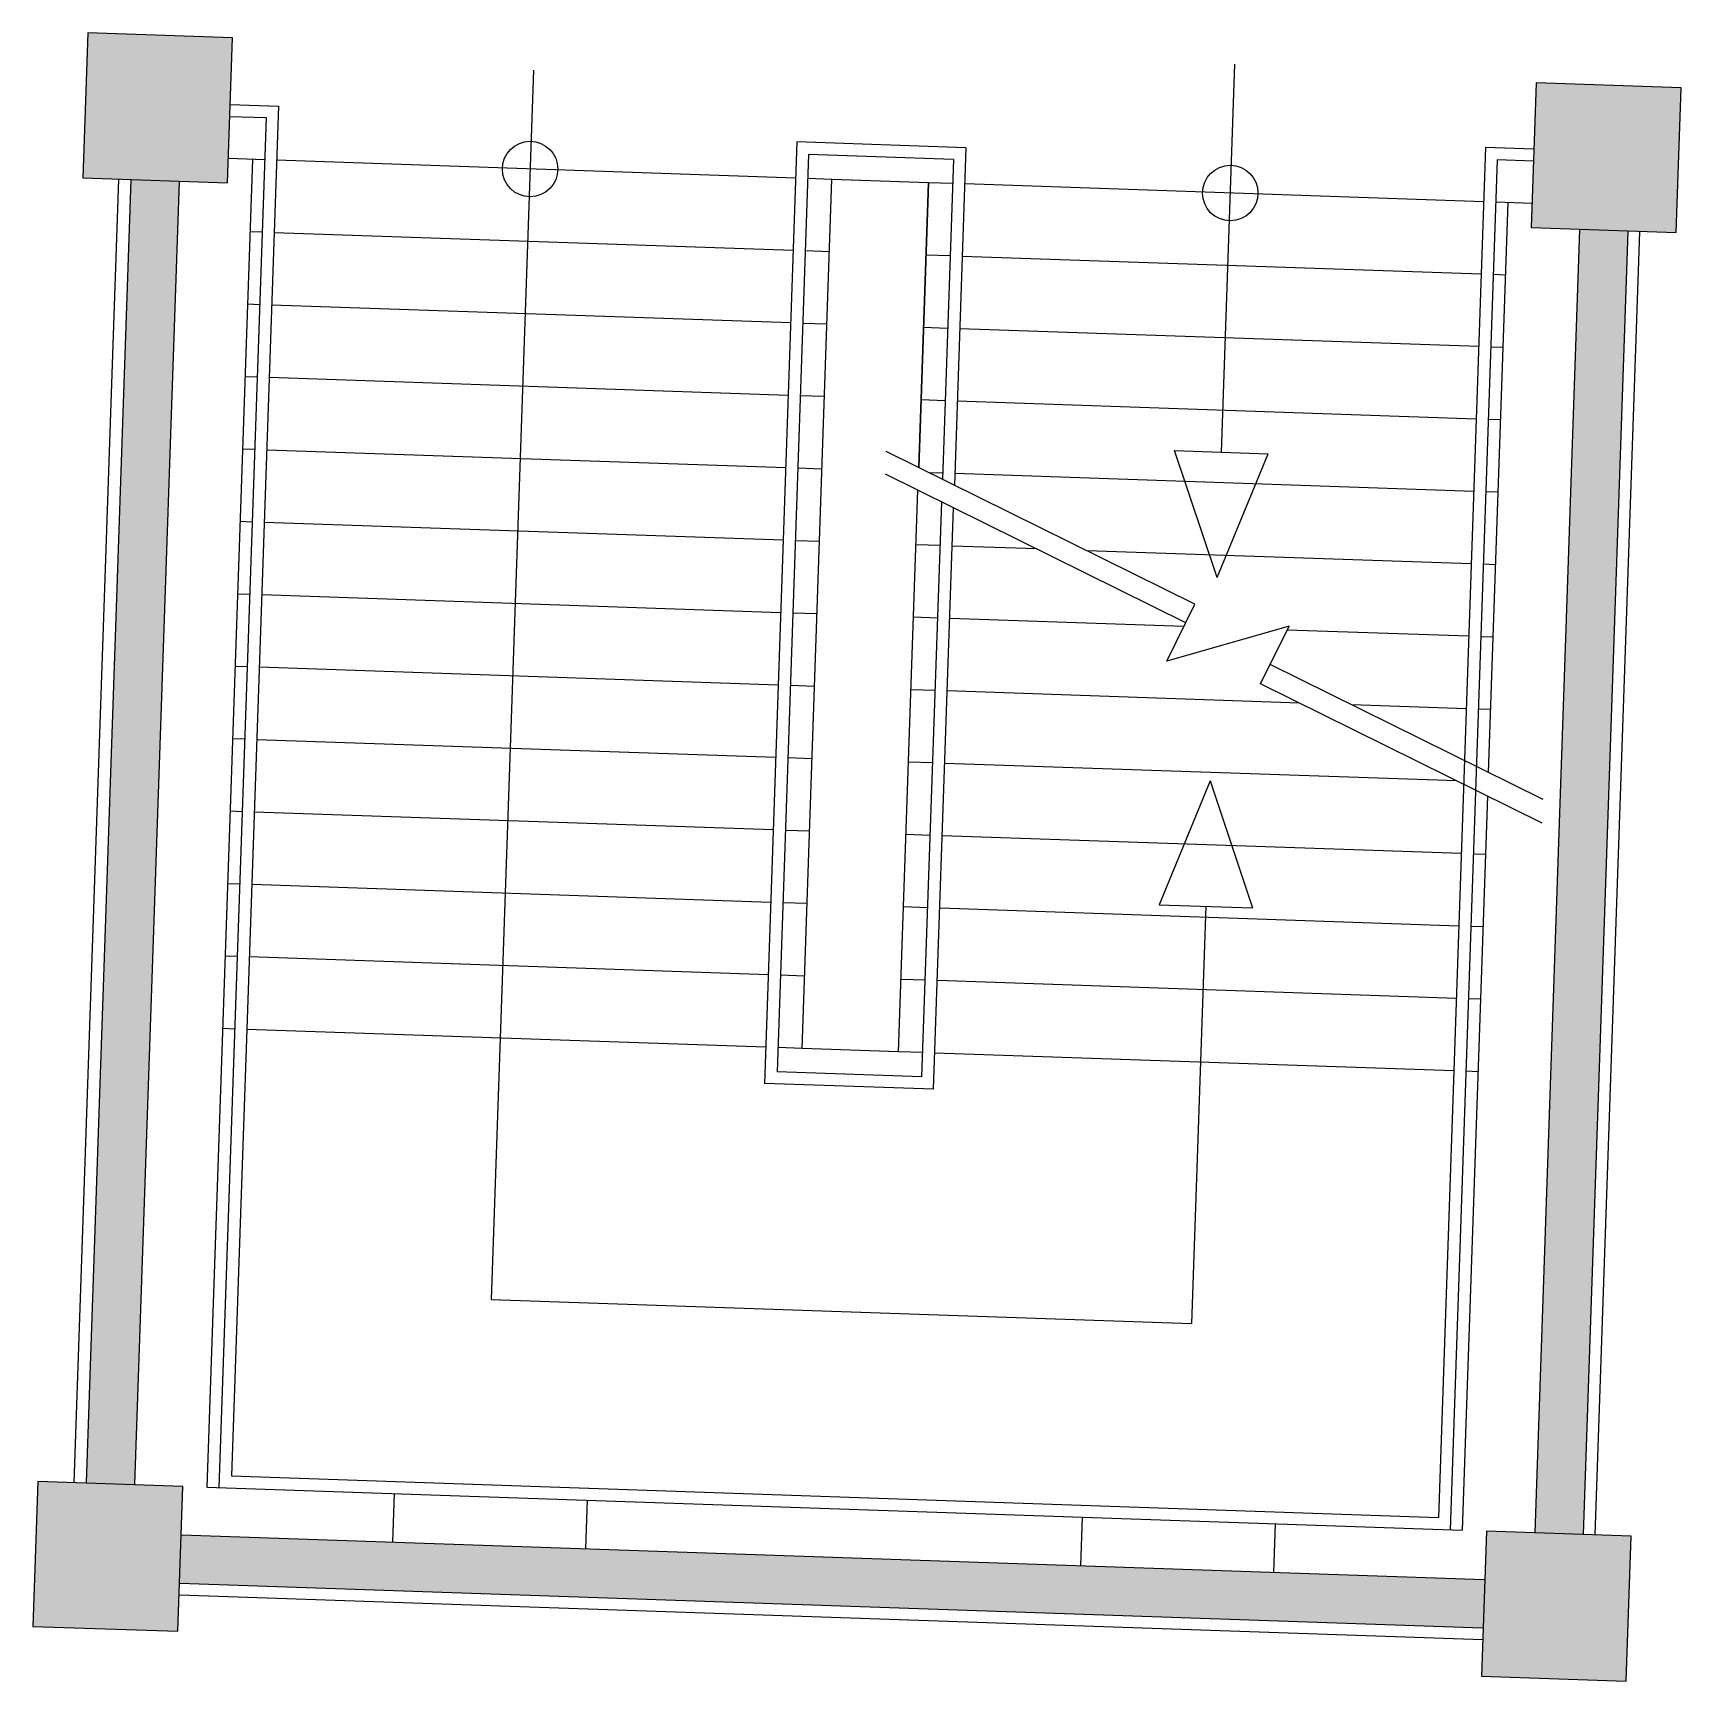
# Model space of a CAD drawing. Extents: x -28 to 149, y -33 to 76.
# Drawn here: x 93.4 to 100.23, y 16.33 to 23.15 of the extents above; entities that cross this region are included whole.
import ezdxf

# ---------------------------------------------------------------- set-up
doc = ezdxf.new("R2010")
doc.units = 0
doc.layers.add('arq-proyección edificios anexos', color=250, linetype='Continuous')

# ---------------------------------------------------------------- blocks, each defined once
blk = doc.blocks.new('Torre Sur')
for points in [[(19.1473, 24.3571), (18.5477, 24.3777), (18.5271, 23.7781), (19.1267, 23.7575)], [(25.1438, 24.1512), (24.5441, 24.1718), (24.5235, 23.5722), (25.1232, 23.5516)], [(18.9414, 18.3607), (18.3417, 18.3813), (18.3211, 17.7816), (18.9208, 17.761)], [(24.9378, 18.1547), (24.3382, 18.1753), (24.3176, 17.5757), (24.9172, 17.5551)]]:
    blk.add_hatch(color=256).paths.add_polyline_path(points)
h = blk.add_hatch(color=256)
h.paths.add_polyline_path([(18.9268, 23.7644), (18.8269, 23.7678), (18.6415, 18.371), (18.7415, 18.3675)])
h.paths.add_polyline_path([(18.8269, 23.7678), (18.7269, 23.7712), (18.5416, 18.3744), (18.6415, 18.371)])
h = blk.add_hatch(color=256)
h.paths.add_polyline_path([(24.5381, 18.1685), (24.638, 18.165), (24.8234, 23.5619), (24.7234, 23.5653)])
h.paths.add_polyline_path([(24.9233, 23.5584), (24.8234, 23.5619), (24.638, 18.165), (24.7379, 18.1616)])
h = blk.add_hatch(color=256)
h.paths.add_polyline_path([(24.3313, 17.9755), (18.9345, 18.1608), (18.9311, 18.0609), (24.3279, 17.8755)])
h.paths.add_polyline_path([(24.3279, 17.8755), (18.9311, 18.0609), (18.9276, 17.9609), (24.3245, 17.7756)])
for p, q in [((18.5477, 24.3777), (18.5271, 23.7781)), ((19.1473, 24.3571), (18.5477, 24.3777)), ((19.1267, 23.7575), (19.1473, 24.3571)), ((20.3934, 24.2232), (20.2187, 19.1352)), ((23.2409, 22.6427), (23.296, 24.2485)), ((24.5441, 24.1718), (24.5235, 23.5722)), ((25.1438, 24.1512), (24.5441, 24.1718)), ((25.1232, 23.5516), (25.1438, 24.1512)), ((19.2861, 24.0272), (19.0913, 18.3559)), ((19.1362, 24.0323), (19.2861, 24.0272)), ((19.1379, 24.0823), (19.3377, 24.0754)), ((19.3377, 24.0754), (19.143, 18.4042)), ((21.4839, 23.9267), (21.35, 20.029)), ((22.1835, 23.9027), (21.4839, 23.9267)), ((22.1835, 23.9027), (22.1355, 22.5058)), ((24.3348, 23.9038), (24.14, 18.2326)), ((24.5347, 23.897), (24.3348, 23.9038)), ((19.2301, 23.854), (19.0413, 18.3577)), ((19.2801, 23.8523), (19.1301, 23.8574)), ((21.4788, 23.7768), (19.33, 23.8506)), ((21.5322, 23.875), (21.4017, 20.0772)), ((22.1318, 23.8544), (21.5322, 23.875)), ((22.1318, 23.8544), (22.0863, 22.5302)), ((24.3831, 23.8521), (24.1883, 18.1809)), ((24.533, 23.847), (24.3831, 23.8521)), ((18.4916, 18.3761), (18.6769, 23.7709)), ((18.5271, 23.7781), (19.1267, 23.7575)), ((18.7269, 23.7692), (18.5417, 18.3765)), ((18.9268, 23.7623), (18.7416, 18.3696)), ((21.5051, 20.1738), (21.6287, 23.7716)), ((21.6287, 23.7716), (21.5287, 23.7751)), ((22.0284, 23.7579), (21.6287, 23.7716)), ((21.9879, 22.5789), (22.0284, 23.7579)), ((22.0284, 23.7579), (21.9879, 22.5789)), ((22.1284, 23.7545), (22.0284, 23.7579)), ((24.3271, 23.679), (22.1783, 23.7528)), ((24.427, 23.6755), (24.346, 21.316)), ((24.527, 23.6721), (24.3771, 23.6772)), ((19.2698, 23.5525), (19.2198, 23.5542)), ((21.4685, 23.477), (19.3197, 23.5508)), ((24.5235, 23.5722), (25.1232, 23.5516)), ((24.7233, 23.5632), (24.5381, 18.1705)), ((24.9232, 23.5564), (24.738, 18.1637)), ((24.7879, 18.1599), (24.9732, 23.5546)), ((21.6184, 23.4718), (21.5184, 23.4752)), ((22.1181, 23.4546), (22.0181, 23.4581)), ((24.3168, 23.3791), (22.168, 23.4529)), ((24.4167, 23.3757), (24.3668, 23.3774)), ((19.2595, 23.2526), (19.2095, 23.2544)), ((21.4582, 23.1771), (19.3094, 23.2509)), ((21.6081, 23.172), (21.5081, 23.1754)), ((22.1078, 23.1548), (22.0078, 23.1583)), ((24.3065, 23.0793), (22.1578, 23.1531)), ((24.4064, 23.0759), (24.3565, 23.0776)), ((19.2492, 22.9528), (19.1992, 22.9545)), ((21.4479, 22.8773), (19.2991, 22.9511)), ((21.5978, 22.8722), (21.4978, 22.8756)), ((22.0975, 22.855), (21.9975, 22.8584)), ((24.2962, 22.7795), (22.1475, 22.8533)), ((24.3961, 22.7761), (24.3462, 22.7778)), ((19.2389, 22.653), (19.1889, 22.6547)), ((21.4376, 22.5775), (19.2888, 22.6513)), ((23.1317, 22.0126), (21.8537, 22.6454)), ((23.0474, 22.6494), (23.4343, 22.6361)), ((23.223, 22.1231), (23.0474, 22.6494)), ((23.223, 22.1231), (23.4343, 22.6361)), ((21.5875, 22.5723), (21.4875, 22.5758)), ((23.0937, 21.936), (21.8505, 22.5515)), ((22.0872, 22.5552), (22.032, 22.5571)), ((24.2859, 22.4797), (22.1372, 22.5535)), ((21.9049, 20.16), (21.9847, 22.485)), ((24.3858, 22.4762), (24.3359, 22.478)), ((22.0014, 20.0567), (22.0831, 22.4363)), ((22.0496, 20.005), (22.1323, 22.412)), ((19.2286, 22.3532), (19.1786, 22.3549)), ((21.4273, 22.2777), (19.2785, 22.3515)), ((21.5772, 22.2725), (21.4772, 22.276)), ((22.0769, 22.2554), (21.977, 22.2588)), ((22.4763, 22.2416), (22.1269, 22.2536)), ((24.2756, 22.1798), (22.6835, 22.2345)), ((24.3755, 22.1764), (24.3256, 22.1781)), ((19.2183, 22.0534), (19.1683, 22.0551)), ((21.417, 21.9778), (19.2682, 22.0516)), ((21.5669, 21.9727), (21.4669, 21.9761)), ((23.0148, 21.7765), (23.1317, 22.0126)), ((22.0666, 21.9555), (21.9667, 21.959)), ((23.0861, 21.9205), (22.1166, 21.9538)), ((23.5218, 21.9226), (23.0148, 21.7765)), ((23.4034, 21.6834), (23.5218, 21.9226)), ((24.2653, 21.88), (23.5135, 21.9058)), ((24.3652, 21.8766), (24.3153, 21.8783)), ((19.208, 21.7535), (19.158, 21.7552)), ((21.4067, 21.678), (19.2579, 21.7518)), ((24.5724, 21.2039), (23.4428, 21.7631)), ((21.5566, 21.6729), (21.4567, 21.6763)), ((22.0563, 21.6557), (21.9564, 21.6591)), ((23.5639, 21.6039), (22.1063, 21.654)), ((24.569, 21.1063), (23.4034, 21.6834)), ((24.255, 21.5802), (23.7793, 21.5965)), ((24.3549, 21.5768), (24.305, 21.5785)), ((19.1977, 21.4537), (19.1477, 21.4554)), ((21.3964, 21.3782), (19.2476, 21.452)), ((21.5463, 21.373), (21.4464, 21.3765)), ((22.046, 21.3559), (21.9461, 21.3593)), ((24.2153, 21.2814), (22.096, 21.3542)), ((23.1941, 21.282), (22.9828, 20.769)), ((23.1941, 21.282), (23.3698, 20.7558)), ((19.1874, 21.1539), (19.1374, 21.1556)), ((21.3861, 21.0784), (19.2374, 21.1522)), ((24.3426, 21.2184), (24.2383, 18.1792)), ((21.536, 21.0732), (21.4361, 21.0767)), ((22.0357, 21.0561), (21.9358, 21.0595)), ((24.2344, 20.9806), (22.0857, 21.0543)), ((24.3343, 20.9771), (24.2844, 20.9788)), ((19.1771, 20.8541), (19.1271, 20.8558)), ((21.3758, 20.7786), (19.2271, 20.8523)), ((21.5257, 20.7734), (21.4258, 20.7768)), ((22.0254, 20.7562), (21.9255, 20.7597)), ((24.2241, 20.6807), (22.0754, 20.7545)), ((22.9828, 20.769), (23.3698, 20.7558)), ((23.1763, 20.7624), (23.117, 19.0356)), ((24.3241, 20.6773), (24.2741, 20.679)), ((19.1668, 20.5542), (19.1168, 20.556)), ((21.3655, 20.4787), (19.2168, 20.5525)), ((21.5154, 20.4736), (21.4155, 20.477)), ((22.0151, 20.4564), (21.9152, 20.4598)), ((24.2138, 20.3809), (22.0651, 20.4547)), ((24.3138, 20.3775), (24.2638, 20.3792)), ((19.1565, 20.2544), (19.1065, 20.2561)), ((21.3552, 20.1789), (19.2065, 20.2527)), ((21.5051, 20.1738), (21.4052, 20.1772)), ((21.9049, 20.16), (21.5051, 20.1738)), ((22.0048, 20.1566), (21.9049, 20.16)), ((24.2035, 20.0811), (22.0548, 20.1549)), ((22.0014, 20.0567), (21.4017, 20.0772)), ((24.3035, 20.0776), (24.2535, 20.0794)), ((22.0496, 20.005), (21.35, 20.029)), ((20.2187, 19.1352), (23.117, 19.0356)), ((18.3417, 18.3813), (18.3211, 17.7816)), ((18.9414, 18.3607), (18.3417, 18.3813)), ((18.9208, 17.761), (18.9414, 18.3607)), ((19.0413, 18.3577), (24.2383, 18.1792)), ((19.143, 18.4042), (24.14, 18.2326)), ((19.8159, 18.3311), (19.809, 18.1308)), ((20.6154, 18.3036), (20.6085, 18.1033)), ((22.6642, 18.2332), (22.6573, 18.0329)), ((18.9366, 18.1607), (24.3292, 17.9755)), ((23.4637, 18.2058), (23.4568, 18.0055)), ((24.3382, 18.1753), (24.3176, 17.5757)), ((24.9378, 18.1547), (24.3382, 18.1753)), ((24.9172, 17.5551), (24.9378, 18.1547)), ((18.9297, 17.9608), (24.3224, 17.7756)), ((24.3227, 17.7256), (18.928, 17.9109)), ((18.3211, 17.7816), (18.9208, 17.761)), ((24.3176, 17.5757), (24.9172, 17.5551))]:
    blk.add_line(p, q)
for centre in [(20.3794, 23.8145), (23.2777, 23.715)]:
    blk.add_circle(centre, 0.1148)

msp = doc.modelspace()

# ---------------------------------------------------------------- block references
at = {"layer": 'arq-proyección edificios anexos', "lineweight": 0}
msp.add_blockref('Torre Sur', (75.0825, -1.2279), dxfattribs=at)

doc.saveas('drawing.dxf')
